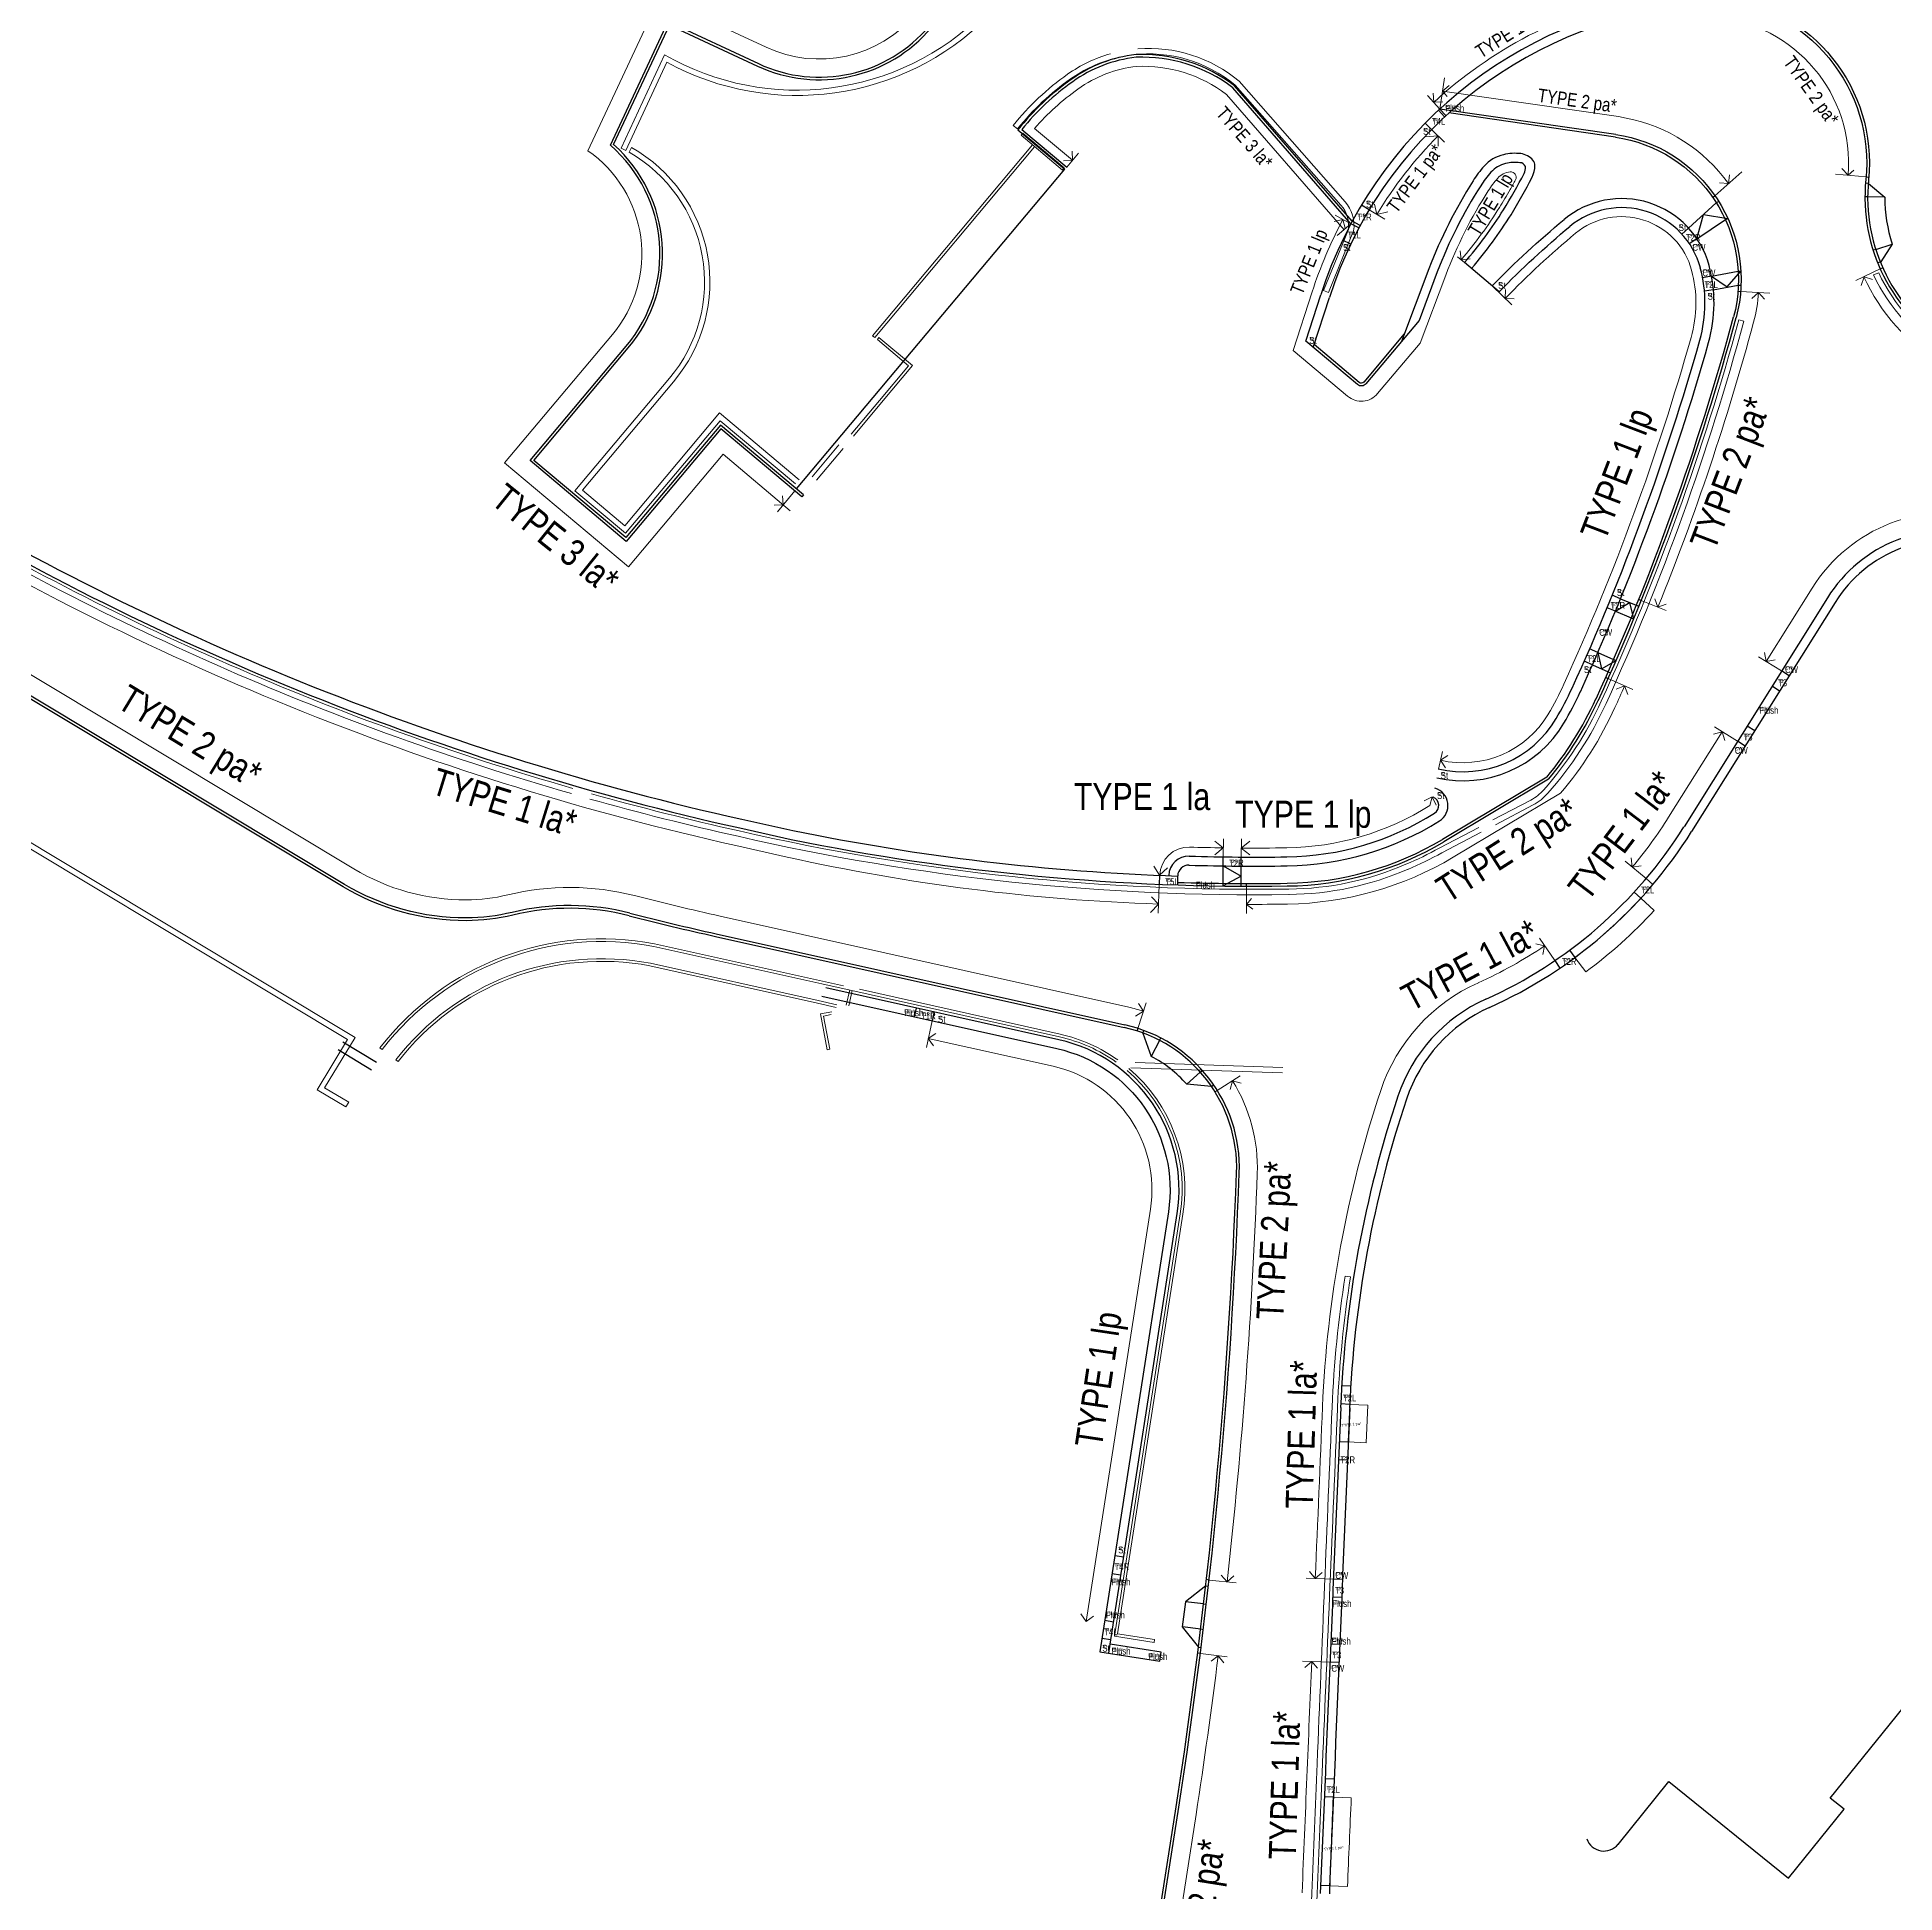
# Model space of a CAD drawing. Extents: x 832756 to 834508, y 817753 to 818399.
# Drawn here: x 834177.5 to 834280.3, y 817846.8 to 817949.5 of the extents above; entities that cross this region are included whole.
import ezdxf

# ---------------------------------------------------------------- set-up
doc = ezdxf.new("R2010")
doc.units = 0
doc.header["$MEASUREMENT"] = 0
doc.linetypes.add('ACAD_ISO02W100', pattern=[15, 12, -3])
for name, color, linetype, lineweight in [('000-PAV-Concrete-b', 1, 'Continuous', 25), ('000-PAV-Reused tiles-b', 3, 'Continuous', 15), ('000-West8 - Transition pieces', 2, 'Continuous', 30), ('000-West8 - Transition pieces @ 0.25', 2, 'Continuous', 30), ('000-West8 - Transition pieces @ 0.5', 2, 'Continuous', 30), ('020-gutter-b-a', 8, 'ACAD_ISO02W100', 9), ('KERBS TYPE', 3, 'Continuous', 0)]:
    doc.layers.add(name, color=color, linetype=linetype, lineweight=lineweight)
doc.styles.add('base plan(mm)$0$SWIS721 LT', font='swiss.ttf')
doc.styles.add('W8 TOPO wkcd', font='swissc.ttf', dxfattribs={"height": 1.1})
doc.linetypes.add('FENCELINE1', pattern='A,6.35,-2.54,[133,ltypeshp.shx,S=2.54,R=0,X=-2.54,Y=0],-2.54,25.4', length=36.83)

# ---------------------------------------------------------------- blocks, each defined once
blk = doc.blocks.new('*U138')
at = {"layer": '000-West8 - Transition pieces @ 0.25', "insert": (0, 0), "char_height": 0.188, "attachment_point": 1, "style": 'W8 TOPO wkcd'}
blk.add_mtext_dynamic_manual_height_columns('Flush', width=0.3732, gutter_width=1.38, heights=[0.202], dxfattribs=at)
at = {"layer": '000-West8 - Transition pieces @ 0.5', "insert": (0, 0), "char_height": 0.375, "attachment_point": 1, "style": 'W8 TOPO wkcd'}
blk.add_mtext_dynamic_manual_height_columns('Flush', width=0.7465, gutter_width=2.75, heights=[0.405], dxfattribs=at)
blk = doc.blocks.new('Flush')
at = {"layer": '000-West8 - Transition pieces'}
blk.add_blockref('*U138', (0, 0), dxfattribs=at)
blk = doc.blocks.new('*U143')
at = {"layer": '000-West8 - Transition pieces @ 0.25', "insert": (0, 0), "char_height": 0.188, "attachment_point": 1, "style": 'W8 TOPO wkcd'}
blk.add_mtext_dynamic_manual_height_columns('CW', width=0.3732, gutter_width=1.38, heights=[0.202], dxfattribs=at)
at = {"layer": '000-West8 - Transition pieces @ 0.5', "insert": (0, 0), "char_height": 0.375, "attachment_point": 1, "style": 'W8 TOPO wkcd'}
blk.add_mtext_dynamic_manual_height_columns('CW', width=0.7465, gutter_width=2.75, heights=[0.405], dxfattribs=at)
blk = doc.blocks.new('CW')
at = {"layer": '000-West8 - Transition pieces'}
blk.add_blockref('*U143', (0, 0), dxfattribs=at)
blk = doc.blocks.new('*U154')
at = {"layer": '000-West8 - Transition pieces @ 0.25', "insert": (0, 0), "char_height": 0.188, "attachment_point": 1, "style": 'W8 TOPO wkcd'}
blk.add_mtext_dynamic_manual_height_columns('T3', width=0.3732, gutter_width=1.38, heights=[0.202], dxfattribs=at)
at = {"layer": '000-West8 - Transition pieces @ 0.5', "insert": (0, 0), "char_height": 0.375, "attachment_point": 1, "style": 'W8 TOPO wkcd'}
blk.add_mtext_dynamic_manual_height_columns('T3', width=0.7465, gutter_width=2.75, heights=[0.405], dxfattribs=at)
blk = doc.blocks.new('T3')
at = {"layer": '000-West8 - Transition pieces'}
blk.add_blockref('*U154', (0, 0), dxfattribs=at)
blk = doc.blocks.new('*U137')
at = {"layer": '000-West8 - Transition pieces @ 0.25', "insert": (0, 0), "char_height": 0.188, "attachment_point": 1, "style": 'W8 TOPO wkcd'}
blk.add_mtext_dynamic_manual_height_columns('St', width=0.3732, gutter_width=1.38, heights=[0.202], dxfattribs=at)
at = {"layer": '000-West8 - Transition pieces @ 0.5', "insert": (0, 0), "char_height": 0.375, "attachment_point": 1, "style": 'W8 TOPO wkcd'}
blk.add_mtext_dynamic_manual_height_columns('St', width=0.7465, gutter_width=2.75, heights=[0.405], dxfattribs=at)
blk = doc.blocks.new('St')
at = {"layer": '000-West8 - Transition pieces'}
blk.add_blockref('*U137', (0, 0), dxfattribs=at)
blk = doc.blocks.new('*U149')
at = {"layer": '000-West8 - Transition pieces @ 0.25', "insert": (0, 0), "char_height": 0.188, "attachment_point": 1, "style": 'W8 TOPO wkcd'}
blk.add_mtext_dynamic_manual_height_columns('T4R', width=0.3989, gutter_width=1.38, heights=[0.205], dxfattribs=at)
at = {"layer": '000-West8 - Transition pieces @ 0.5', "insert": (0, 0), "char_height": 0.375, "attachment_point": 1, "style": 'W8 TOPO wkcd'}
blk.add_mtext_dynamic_manual_height_columns('T4R', width=0.7978, gutter_width=2.75, heights=[0.411], dxfattribs=at)
blk = doc.blocks.new('T4R')
at = {"layer": '000-West8 - Transition pieces'}
blk.add_blockref('*U149', (0, 0), dxfattribs=at)
blk = doc.blocks.new('*U155')
at = {"layer": '000-West8 - Transition pieces @ 0.25', "insert": (0, 0), "char_height": 0.188, "attachment_point": 1, "style": 'W8 TOPO wkcd'}
blk.add_mtext_dynamic_manual_height_columns('T4L', width=0.3989, gutter_width=1.38, heights=[0.205], dxfattribs=at)
at = {"layer": '000-West8 - Transition pieces @ 0.5', "insert": (0, 0), "char_height": 0.375, "attachment_point": 1, "style": 'W8 TOPO wkcd'}
blk.add_mtext_dynamic_manual_height_columns('T4L', width=0.7978, gutter_width=2.75, heights=[0.411], dxfattribs=at)
blk = doc.blocks.new('T4L')
at = {"layer": '000-West8 - Transition pieces'}
blk.add_blockref('*U155', (0, 0), dxfattribs=at)
blk = doc.blocks.new('*U140')
at = {"layer": '000-West8 - Transition pieces @ 0.25', "insert": (0, 0), "char_height": 0.188, "attachment_point": 1, "style": 'W8 TOPO wkcd'}
blk.add_mtext_dynamic_manual_height_columns('T1R', width=0.3989, gutter_width=1.38, heights=[0.205], dxfattribs=at)
at = {"layer": '000-West8 - Transition pieces @ 0.5', "insert": (0, 0), "char_height": 0.375, "attachment_point": 1, "style": 'W8 TOPO wkcd'}
blk.add_mtext_dynamic_manual_height_columns('T1R', width=0.7978, gutter_width=2.75, heights=[0.411], dxfattribs=at)
blk = doc.blocks.new('T1R')
at = {"layer": '000-West8 - Transition pieces'}
blk.add_blockref('*U140', (0, 0), dxfattribs=at)
blk = doc.blocks.new('*U141')
at = {"layer": '000-West8 - Transition pieces @ 0.25', "insert": (0, 0), "char_height": 0.188, "attachment_point": 1, "style": 'W8 TOPO wkcd'}
blk.add_mtext_dynamic_manual_height_columns('T2L', width=0.3732, gutter_width=1.38, heights=[0.202], dxfattribs=at)
at = {"layer": '000-West8 - Transition pieces @ 0.5', "insert": (0, 0), "char_height": 0.375, "attachment_point": 1, "style": 'W8 TOPO wkcd'}
blk.add_mtext_dynamic_manual_height_columns('T2L', width=0.7465, gutter_width=2.75, heights=[0.405], dxfattribs=at)
blk = doc.blocks.new('T2L')
at = {"layer": '000-West8 - Transition pieces'}
blk.add_blockref('*U141', (0, 0), dxfattribs=at)
blk = doc.blocks.new('*U142')
at = {"layer": '000-West8 - Transition pieces @ 0.25', "insert": (0, 0), "char_height": 0.188, "attachment_point": 1, "style": 'W8 TOPO wkcd'}
blk.add_mtext_dynamic_manual_height_columns('T2R', width=0.3989, gutter_width=1.38, heights=[0.205], dxfattribs=at)
at = {"layer": '000-West8 - Transition pieces @ 0.5', "insert": (0, 0), "char_height": 0.375, "attachment_point": 1, "style": 'W8 TOPO wkcd'}
blk.add_mtext_dynamic_manual_height_columns('T2R', width=0.7978, gutter_width=2.75, heights=[0.411], dxfattribs=at)
blk = doc.blocks.new('T2R')
at = {"layer": '000-West8 - Transition pieces'}
blk.add_blockref('*U142', (0, 0), dxfattribs=at)
blk = doc.blocks.new('*U139')
at = {"layer": '000-West8 - Transition pieces @ 0.25', "insert": (0, 0), "char_height": 0.188, "attachment_point": 1, "style": 'W8 TOPO wkcd'}
blk.add_mtext_dynamic_manual_height_columns('T1L', width=0.3989, gutter_width=1.38, heights=[0.205], dxfattribs=at)
at = {"layer": '000-West8 - Transition pieces @ 0.5', "insert": (0, 0), "char_height": 0.375, "attachment_point": 1, "style": 'W8 TOPO wkcd'}
blk.add_mtext_dynamic_manual_height_columns('T1L', width=0.7978, gutter_width=2.75, heights=[0.411], dxfattribs=at)
blk = doc.blocks.new('T1L')
at = {"layer": '000-West8 - Transition pieces'}
blk.add_blockref('*U139', (0, 0), dxfattribs=at)
blk = doc.blocks.new('*U150')
at = {"layer": '000-West8 - Transition pieces @ 0.25', "insert": (0, 0), "char_height": 0.188, "attachment_point": 1, "style": 'W8 TOPO wkcd'}
blk.add_mtext_dynamic_manual_height_columns('T5L', width=0.3989, gutter_width=1.38, heights=[0.205], dxfattribs=at)
at = {"layer": '000-West8 - Transition pieces @ 0.5', "insert": (0, 0), "char_height": 0.375, "attachment_point": 1, "style": 'W8 TOPO wkcd'}
blk.add_mtext_dynamic_manual_height_columns('T5L', width=0.7978, gutter_width=2.75, heights=[0.411], dxfattribs=at)
blk = doc.blocks.new('T5L')
at = {"layer": '000-West8 - Transition pieces'}
blk.add_blockref('*U150', (0, 0), dxfattribs=at)
blk = doc.blocks.new('A$C1F770982')
at = {"layer": '020-gutter-b-a', "color": 2, "linetype": 'FENCELINE1', "ltscale": 4e-05}
blk.add_line((834249.88, 817880.89), (834250.17, 817880.84), dxfattribs=at)
at = {"layer": '020-gutter-b-a', "color": 2, "linetype": 'FENCELINE1', "ltscale": 4e-05, "elevation": 0}
for points in [[(834229.89, 817950.8, 0.000014), (834229.89, 817950.8, -0.338482), (834212.22, 817948.48), (834209.81, 817943.32)], [(834230.1, 817950.58, 0.000066), (834230.1, 817950.58, -0.332363), (834212.35, 817948.07), (834210.08, 817943.19)], [(834210.39, 817943.35, -0.468185), (834212.72, 817930.39), (834207.68, 817924.39), (834210.02, 817922.42), (834215.25, 817928.66), (834219.66, 817924.96)], [(834210.25, 817943.09, -0.467979), (834212.49, 817930.58), (834207.26, 817924.35), (834210.06, 817922), (834215.29, 817928.23), (834219.46, 817924.73)]]:
    blk.add_lwpolyline(points, format="xyb", dxfattribs=at)
at = {"layer": '020-gutter-b-a', "color": 2, "linetype": 'FENCELINE1', "ltscale": 4e-05}
for points in [[(834231.51, 817944.57, -0.070779), (834234.51, 817947.4, -0.085336), (834236.89, 817948.54)], [(834238.11, 817948.48, -0.206204), (834243.79, 817946.8), (834249.64, 817940.15, -0.217026), (834250.05, 817938.81), (834248.67, 817935.44)], [(834238.4, 817948.81, -0.196318), (834244, 817947.02), (834249.87, 817940.35, -0.222298), (834250.34, 817938.74), (834248.95, 817935.33)], [(834231.75, 817944.38, -0.070756), (834234.68, 817947.15, -0.091972), (834237.16, 817948.3)], [(834329.25, 817904.38), (834283.13, 817931.86, -0.150353), (834279.11, 817936.3)], [(834329.4, 817904.64), (834283.28, 817932.12, -0.150231), (834279.39, 817936.42)], [(834260.86, 817907.81, 0.07471), (834264.04, 817912.7, 0.040822), (834271.65, 817933.82)], [(834261.08, 817907.61, 0.07471), (834264.31, 817912.58, 0.040823), (834271.93, 817933.74)], [(834207.14, 817907.88, -0.065177), (834170.21, 817923.97), (834159.94, 817930.14)], [(834207.06, 817907.59, -0.065177), (834170.06, 817923.71), (834159.78, 817929.88)], [(834246.76, 817902.31, -0.060529), (834216.34, 817905.53, -0.013569), (834208.18, 817907.58)], [(834258.05, 817906.14), (834260.14, 817907.23, 0.087294), (834260.86, 817907.81)], [(834258.19, 817905.87), (834260.28, 817906.97, 0.087505), (834261.08, 817907.61)], [(834246.77, 817902.01, -0.060527), (834216.28, 817905.23, -0.013567), (834208.09, 817907.29)], [(834253.23, 817903.68, 0.03144), (834255.08, 817904.58, 0.03144)], [(834253.34, 817903.4, 0.031364), (834255.22, 817904.32, 0.031364)], [(834253.23, 817903.68, -0.10148), (834246.76, 817902.31)], [(834253.35, 817903.41, -0.10148), (834246.76, 817902.01)], [(834196.47, 817893.52, -0.283177), (834211.66, 817899.28), (834220.95, 817897.21), (834222.12, 817896.95)], [(834196.59, 817893.43, -0.283124), (834211.63, 817899.13), (834220.92, 817897.07), (834234.07, 817894.13, -0.100236), (834237.21, 817892.73)], [(834197.35, 817892.85, -0.282772), (834211.44, 817898.2), (834220.71, 817896.14), (834221.74, 817895.91)], [(834197.47, 817892.76, -0.282713), (834211.41, 817898.06), (834220.68, 817895.99), (834221.71, 817895.76)], [(834223, 817896.76), (834234.1, 817894.28, -0.100236), (834237.3, 817892.85)], [(834237.81, 817892.27, -0.260449), (834240.75, 817884.34), (834237.11, 817860.96)], [(834237.91, 817892.38, -0.260449), (834240.9, 817884.31), (834237.28, 817861.09)], [(834249.15, 817873.63, 0.000208), (834248.32, 817853.9)], [(834249.45, 817873.62, 0.000208), (834248.62, 817853.89)], [(834248.32, 817853.9, 0.000076), (834248.02, 817846.73, 0.049875), (834249.77, 817816.74)], [(834248.62, 817853.89, 0.000076), (834248.32, 817846.72, 0.04987), (834250.07, 817816.79)]]:
    blk.add_lwpolyline(points, format="xyb", dxfattribs=at)
for points in [[(834231.51, 817944.57), (834231.75, 817944.38)], [(834232.58, 817943.49), (834223.73, 817932.93)], [(834232.69, 817943.39), (834223.85, 817932.83)], [(834232.03, 817944.14), (834231.94, 817944.03)], [(834231.94, 817944.03), (834234.23, 817942.1)], [(834232.03, 817944.14), (834234.32, 817942.22)], [(834234.23, 817942.1), (834234.32, 817942.22)], [(834279.39, 817936.42), (834279.11, 817936.3)], [(834248.67, 817935.44), (834248.95, 817935.33)], [(834271.65, 817933.82), (834271.93, 817933.74)], [(834222.55, 817927.48), (834224.11, 817929.34), (834225.72, 817931.26), (834223.99, 817932.72)], [(834222.67, 817927.38), (834224.22, 817929.24), (834225.93, 817931.28), (834224.08, 817932.83)], [(834223.73, 817932.93), (834223.85, 817932.83)], [(834223.99, 817932.72), (834224.08, 817932.83)], [(834221.86, 817926.89), (834220.39, 817925.13)], [(834222.09, 817926.69), (834220.62, 817924.94)], [(834170.18, 817909.05), (834195.09, 817894.09), (834193.41, 817891.31), (834194.74, 817890.51)], [(834170.29, 817908.64), (834194.67, 817893.99), (834193, 817891.2), (834194.59, 817890.25)], [(834255.08, 817904.58), (834257.26, 817905.72)], [(834255.22, 817904.32), (834257.4, 817905.46)], [(834222.46, 817896.73), (834222.27, 817895.88)], [(834222.6, 817896.69), (834222.41, 817895.85)], [(834220.84, 817895.4), (834221.48, 817895.52)], [(834220.84, 817895.4), (834221.21, 817893.41)], [(834221.01, 817895.28), (834221.44, 817895.36)], [(834221.01, 817895.28), (834221.36, 817893.44)], [(834221.02, 817895.24), (834221.02, 817895.24)], [(834196.59, 817893.43), (834196.47, 817893.52)], [(834221.21, 817893.41), (834221.36, 817893.44)], [(834197.35, 817892.85), (834197.47, 817892.76)], [(834238.02, 817892.42), (834246.41, 817892.13)], [(834238.25, 817892.71), (834246.42, 817892.43)], [(834194.59, 817890.25), (834194.74, 817890.51)], [(834237.28, 817861.09), (834239.33, 817860.77)], [(834237.11, 817860.96), (834239.31, 817860.62)], [(834239.31, 817860.62), (834239.33, 817860.77)]]:
    blk.add_lwpolyline(points, dxfattribs=at)
at = {"layer": '020-gutter-b-a', "color": 2, "linetype": 'FENCELINE1', "ltscale": 4e-05, "elevation": 0}
for points in [[(834209.81, 817943.32), (834210.08, 817943.19)], [(834210.25, 817943.09), (834210.39, 817943.35)]]:
    blk.add_lwpolyline(points, dxfattribs=at)
at = {"layer": '020-gutter-b-a', "color": 2, "linetype": 'FENCELINE1', "ltscale": 4e-05}
for radius in [63.47, 63.17]:
    blk.add_arc((834312.56, 817870.94), radius, 170.979, 177.568, dxfattribs=at)

msp = doc.modelspace()

# ---------------------------------------------------------------- linework, layer by layer
at = {"layer": '000-PAV-Concrete-b', "ltscale": 0.01}
for p, q in [((834278.83, 817941.36), (834279.73, 817940.6)), ((834279.73, 817940.6), (834278.78, 817940.62)), ((834279.23, 817937.71), (834280.13, 817938)), ((834280.13, 817938), (834279.5, 817937.02)), ((834247.69, 817932.64), (834248.52, 817935.2)), ((834248.1, 817932.29), (834249, 817935.05))]:
    msp.add_line(p, q, dxfattribs=at)
at = {"layer": '000-PAV-Concrete-b'}
for p, q in [((834268.87, 817938.89), (834270.4, 817940.29)), ((834269.33, 817938.3), (834270.91, 817939.36)), ((834264.82, 817917.68), (834265.7, 817917.32)), ((834265.1, 817918.38), (834265.98, 817918.02)), ((834276.55, 817918.43), (834268.62, 817905.76)), ((834276.98, 817918.17), (834269.04, 817905.49)), ((834263.55, 817914.71), (834264.42, 817914.34)), ((834263.85, 817915.4), (834264.72, 817915.02)), ((834261.03, 817908.5), (834255.26, 817905.06)), ((834261.13, 817908.39), (834255.34, 817904.93)), ((834216.38, 817905.69), (834219.22, 817905.06)), ((834216.49, 817906.18), (834219.32, 817905.55)), ((834240.6, 817903.03), (834240.59, 817902.53)), ((834215.04, 817899.69), (834237.65, 817894.65)), ((834215.07, 817899.84), (834237.68, 817894.79)), ((834238.68, 817894.34), (834239.14, 817893.05)), ((834194.16, 817893.43), (834196.01, 817892.31)), ((834194.42, 817893.86), (834196.28, 817892.72)), ((834239.6, 817893.93), (834239.14, 817893.05)), ((834241.11, 817891.51), (834241.85, 817892.17)), ((834242.47, 817891.39), (834241.11, 817891.51))]:
    msp.add_line(p, q, dxfattribs=at)
for points in [[(834219.81, 817924.02), (834215.33, 817927.78), (834210.1, 817921.55), (834204.78, 817926.02), (834210.1, 817932.36, 0.409277), (834209.22, 817943.47), (834212.42, 817950.32), (834217.41, 817947.99, 0.339669), (834226.87, 817950.08), (834228.51, 817952.05, -0.214151), (834238.21, 817956.74), (834238.94, 817957.6), (834240.06, 817956.66, -0.022058), (834241.2, 817956.48), (834266.53, 817951.33)], [(834219.91, 817924.13), (834215.31, 817927.99), (834210.08, 817921.76), (834204.99, 817926.03), (834210.21, 817932.26, 0.405196), (834209.4, 817943.51), (834212.49, 817950.12), (834217.35, 817947.86, 0.339669), (834226.98, 817949.99), (834228.63, 817951.95, -0.215492), (834238.28, 817956.59), (834238.96, 817957.39), (834240, 817956.52, -0.02293), (834241.17, 817956.33), (834267.44, 817950.99)], [(834250.26, 817939.27), (834243.75, 817946.77, 0.175811), (834238.3, 817948.49, 0.129839), (834234.71, 817947.11, 0.071156), (834231.77, 817944.33), (834234.37, 817942.15)], [(834250.19, 817939.13), (834243.65, 817946.66, 0.175183), (834238.31, 817948.34, 0.129695), (834234.8, 817946.99, 0.068573), (834231.98, 817944.35), (834234.47, 817942.27)], [(834264.82, 817943.92, -0.449536), (834271.36, 817933.98)], [(834264.85, 817944.07, -0.449536), (834271.5, 817933.94, 6.501042)], [(834258.01, 817935.7, -0.026675), (834261.98, 817939.36, -0.026675)], [(834258.4, 817935.37, -0.026492), (834262.3, 817938.98, -0.026492)], [(834210.26, 817900.83, 0.122442), (834203.82, 817900.87, -0.058383), (834201.25, 817900.56, -0.13713), (834194.43, 817902.44), (834167.13, 817918.84)], [(834210.3, 817900.98, 0.122442), (834203.79, 817901.02, -0.058383), (834201.25, 817900.71, -0.13713), (834194.51, 817902.57), (834167.21, 817918.97)], [(834246.65, 817904.09, 0.137495), (834254.82, 817906.51, 0.609602), (834254.75, 817907.39)], [(834246.66, 817903.59, 0.137495), (834255.09, 817906.08, 0.646689), (834254.84, 817907.89)], [(834219.32, 817905.55, 0.042116), (834240.6, 817903.03, 0.042116)], [(834219.22, 817905.06, 0.054047), (834246.67, 817902.48, 0.052549)], [(834246.67, 817902.63, 0.131671), (834255.26, 817905.06)], [(834246.67, 817902.48, 0.131671), (834255.34, 817904.93)], [(834241.23, 817903.63, 0.01069), (834246.66, 817903.59)], [(834241.25, 817904.13, 0.01069), (834246.65, 817904.09)], [(834240.59, 817902.68, 0.011895), (834246.67, 817902.63)], [(834220.92, 817896.38), (834233.92, 817893.48, -0.395308), (834240.09, 817884.44), (834236.29, 817860.1), (834239.62, 817859.58), (834239.7, 817860.07)], [(834239.7, 817860.07), (834236.87, 817860.52), (834240.58, 817884.36, 0.395308), (834234.03, 817893.97), (834221.13, 817896.85)], [(834076.63, 817781.65, 0.09515), (834183.67, 817774.78, 0.334335), (834236.75, 817826.35), (834240.63, 817851.25, 0.029613), (834244.01, 817886.59, 0.029613)], [(834236.6, 817826.38), (834240.48, 817851.27, 0.029613), (834243.86, 817886.6)]]:
    msp.add_lwpolyline(points, format="xyb", dxfattribs=at)
at = {"layer": '000-PAV-Concrete-b', "ltscale": 0.01}
for points in [[(834270.39, 817951.57, -0.41908), (834278.68, 817941.57, 0.038657)], [(834270.71, 817951.68, -0.409375), (834278.83, 817941.56)], [(834256.87, 817936.66, 0.037141), (834259.05, 817939.63, 0.0239), (834260.21, 817941.7, 0.117524), (834260.37, 817942.35, 0.172004), (834260.26, 817942.64, 0.194325), (834259.59, 817943.01, 0.088365), (834258.63, 817942.95, 0.152085), (834257.56, 817942.32, 0.041234), (834256.95, 817941.5, 0.051576), (834254.51, 817936.64), (834252.98, 817932.62)], [(834256.48, 817936.98, 0.03724), (834258.63, 817939.9, 0.0239), (834259.77, 817941.92, 0.15688), (834259.85, 817942.29, 0.307265), (834259.54, 817942.51, 0.088365), (834258.75, 817942.46, 0.152085), (834257.94, 817941.98, 0.041234), (834257.37, 817941.23, 0.051576), (834254.97, 817936.47), (834253.96, 817933.78)], [(834253.96, 817933.78), (834251.02, 817930.27, -0.414214), (834250.56, 817930.23), (834247.69, 817932.64)], [(834253.14, 817933.04), (834250.9, 817930.37, -0.414214), (834250.65, 817930.35), (834248.15, 817932.45)]]:
    msp.add_lwpolyline(points, format="xyb", dxfattribs=at)
at = {"layer": '000-PAV-Concrete-b'}
for points in [[(834264.85, 817944.07), (834255.11, 817945.48)], [(834264.82, 817943.92), (834255.6, 817945.26)], [(834269.33, 817938.3), (834269.69, 817939.65), (834271.05, 817939.42)], [(834258.4, 817935.37), (834256.48, 817936.98)], [(834270.14, 817936.23), (834271.62, 817936.51)], [(834270.14, 817936.23), (834271.01, 817935.63), (834271.77, 817936.51)], [(834270.24, 817935.48), (834271.62, 817935.74)], [(834219.91, 817924.13), (834219.81, 817924.02)], [(834264.82, 817917.68), (834265.61, 817918.17), (834265.83, 817917.26)], [(834263.85, 817915.4), (834264.05, 817914.49), (834264.86, 817914.96)], [(834243.12, 817903.59), (834244.12, 817903.02), (834243.12, 817902.48)], [(834264.97, 817849.44), (834267.78, 817852.92), (834274.4, 817847.56), (834277.48, 817851.38), (834276.7, 817852), (834284.78, 817862), (834285.56, 817861.37), (834287.35, 817863.59), (834286.57, 817864.22), (834297.63, 817877.91), (834298.41, 817877.28), (834301.3, 817880.86), (834300.52, 817881.48), (834310.86, 817894.28), (834316.65, 817889.6), (834313.79, 817886.06), (834319.24, 817881.66)], [(834242.16, 817863.74), (834241.03, 817862.86), (834240.86, 817861.48), (834241.76, 817860.36)], [(834242.04, 817862.75), (834241.03, 817862.86)], [(834241.88, 817861.35), (834240.87, 817861.48)]]:
    msp.add_lwpolyline(points, dxfattribs=at)
for centre, radius, start, end in [((834271.36, 817927.82), 24, 96.6156, 162.0895), ((834271.36, 817927.82), 23.5, 96.6156, 162.0895), ((834265.18, 817935.52), 5, 15.0675, 129.6863), ((834265.18, 817935.52), 4.5, 15.0675, 129.6863), ((834262.28, 817934.74), 7.5, 344.1764, 15.0675), ((834262.28, 817934.74), 7.5, 344.1764, 15.0675), ((834262.28, 817934.74), 8, 344.1764, 15.0675), ((834262.28, 817934.74), 8, 344.1764, 15.0675), ((834138.73, 817969.75), 137.37, 335.5217, 344.9055), ((834138.73, 817969.75), 137.52, 335.5217, 344.9055), ((834138.73, 817969.75), 135.92, 335.5217, 344.1764), ((834138.73, 817969.75), 136.42, 335.5217, 344.1764), ((834250.13, 818056.97), 155, 239.0001, 257.4222), ((834250.13, 818056.97), 154.5, 239.0001, 257.4222), ((834283.33, 817914.18), 8, 75.015, 147.9367), ((834283.33, 817914.18), 7.5, 75.015, 147.9367), ((834246.16, 817920.84), 19.32, 320.3152, 335.5217), ((834246.16, 817920.84), 19.47, 320.2393, 335.5217), ((834246.16, 817920.84), 17.87, 329.3882, 335.5217), ((834246.16, 817920.84), 18.37, 329.3882, 335.5217), ((834256.38, 817914.8), 6.5, 257.1794, 329.3882), ((834256.38, 817914.8), 6, 256.9678, 329.3882), ((834247.43, 817919.03), 25, 294.1244, 327.9367), ((834247.43, 817919.03), 25.5, 294.1244, 327.9367), ((834241.22, 817903.02), 1.11, 88.3633, 178.1129), ((834241.22, 817903.02), 0.614, 88.3633, 178.2253), ((834250.13, 818056.97), 161.15, 255.6757, 257.4222), ((834250.13, 818056.97), 161, 255.6757, 257.4222), ((834261.33, 817888), 9, 114.1244, 161.5826), ((834261.33, 817888), 8.5, 114.1244, 161.5826), ((834235.92, 817886.89), 7.95, 357.93, 77.4222), ((834235.92, 817886.89), 8.1, 357.93, 77.4222), ((834235.92, 817886.89), 6.95, 41.6798, 62.4025), ((834312.56, 817870.94), 63, 161.5826, 177.5676), ((834312.56, 817870.94), 62.5, 161.5826, 177.5676), ((857929.3, 816867.74), 23701.03, 177.567629, 177.632713), ((857929.3, 816867.74), 23700.53, 177.567629, 177.632713), ((834264.19, 817850.07), 1, 198.7034, 321.0599)]:
    msp.add_arc(centre, radius, start, end, dxfattribs=at)
at = {"layer": '000-PAV-Concrete-b', "ltscale": 0.01}
for radius, start, end in [(9.7, 174.2148, 239.2194), (9.55, 174.2148, 239.2194), (8.6, 180, 197.5992)]:
    msp.add_arc((834288.33, 817940.6), radius, start, end, dxfattribs=at)
at = {"layer": '000-PAV-Reused tiles-b'}
for points in [[(834266.23, 817901.8), (834266.96, 817901.12, -0.048151), (834263.18, 817897.72), (834262.58, 817898.52, 0.048151)], [(834250.21, 817852.01, 0.000052), (834250, 817847.11), (834249.01, 817847.15, -0.000052), (834249.21, 817852.05)]]:
    msp.add_lwpolyline(points, format="xyb", close=True, dxfattribs=at)
msp.add_lwpolyline([(834250.04, 817871.71), (834250.13, 817873.79), (834251.12, 817873.75), (834251.03, 817871.66)], close=True, dxfattribs=at)
at = {"layer": '000-West8 - Transition pieces'}
for p, q in [((834255.37, 817945.05), (834255.03, 817945.41)), ((834255.44, 817945.12), (834255.11, 817945.48)), ((834254.65, 817944.35), (834254.3, 817944.7)), ((834250.7, 817939.03), (834250.26, 817939.27)), ((834251.2, 817939.9), (834250.77, 817940.16)), ((834250.18, 817938), (834249.73, 817938.22)), ((834250.63, 817938.9), (834250.19, 817939.13)), ((834273.91, 817913.27), (834273.49, 817913.53)), ((834274.44, 817914.11), (834274.02, 817914.38)), ((834272, 817910.22), (834271.58, 817910.49)), ((834272.53, 817911.07), (834272.11, 817911.33)), ((834243.12, 817902.48), (834243.12, 817904.09)), ((834244.12, 817902.47), (834244.12, 817904.08)), ((834239.6, 817903.07), (834239.58, 817902.57)), ((834244.42, 817902.46), (834244.42, 817902.61)), ((834266.52, 817902.89), (834266.9, 817902.56)), ((834265.86, 817902.14), (834266.23, 817901.8)), ((834261.47, 817898.35), (834261.75, 817897.93)), ((834262.29, 817898.92), (834262.58, 817898.52)), ((834238.4, 817894.6), (834238.35, 817894.45)), ((834238.68, 817894.34), (834238.74, 817894.48)), ((834239.6, 817893.93), (834239.67, 817894.07)), ((834241.85, 817892.17), (834241.97, 817892.27)), ((834242.47, 817891.39), (834242.59, 817891.47)), ((834242.66, 817891.09), (834242.79, 817891.17)), ((834250.19, 817874.79), (834249.69, 817874.82)), ((834250.13, 817873.79), (834249.63, 817873.82)), ((834250.04, 817871.7), (834249.54, 817871.72)), ((834250, 817870.7), (834249.5, 817870.72)), ((834249.25, 817853.05), (834248.76, 817853.07)), ((834249.21, 817852.05), (834248.72, 817852.07)), ((834249.01, 817847.15), (834248.51, 817847.17))]:
    msp.add_line(p, q, dxfattribs=at)
for points in [[(834278.83, 817941.36), (834278.66, 817941.37)], [(834278.69, 817941.72), (834278.85, 817941.7)], [(834270.19, 817940.58), (834270.33, 817940.67)], [(834270.39, 817940.28), (834270.53, 817940.37)], [(834278.8, 817940.62), (834278.63, 817940.62)], [(834270.89, 817939.35), (834271.05, 817939.42)], [(834268.87, 817938.89), (834268.5, 817938.55)], [(834269.33, 817938.3), (834268.91, 817938.02)], [(834279.25, 817937.71), (834279.08, 817937.66)], [(834270.14, 817936.23), (834269.65, 817936.14)], [(834271.6, 817936.5), (834271.77, 817936.51)], [(834279.5, 817937.02), (834279.34, 817936.96)], [(834279.48, 817936.64), (834279.63, 817936.7)], [(834270.24, 817935.48), (834269.75, 817935.39)], [(834271.58, 817935.39), (834271.75, 817935.38)], [(834271.6, 817935.74), (834271.77, 817935.74)], [(834264.82, 817917.68), (834264.36, 817917.88)], [(834265.1, 817918.38), (834264.64, 817918.57)], [(834265.98, 817918.02), (834266.12, 817917.96)], [(834266.25, 817918.28), (834266.11, 817918.34)], [(834265.7, 817917.32), (834265.83, 817917.26)], [(834263.85, 817915.4), (834263.39, 817915.6)], [(834263.55, 817914.71), (834263.09, 817914.92)], [(834264.72, 817915.02), (834264.86, 817914.96)], [(834264.42, 817913.95), (834264.28, 817914.02)], [(834264.42, 817914.34), (834264.56, 817914.27)], [(834226.05, 817895.24), (834226.16, 817895.72)], [(834227.14, 817895.51), (834227.03, 817895.02)], [(834237.12, 817865.42), (834237.62, 817865.35)], [(834236.97, 817864.43), (834237.46, 817864.36)], [(834242.14, 817863.74), (834242.31, 817863.72)], [(834242.35, 817864.07), (834242.18, 817864.09)], [(834249.67, 817863.1), (834249.17, 817863.12)], [(834249.72, 817864.1), (834249.22, 817864.12)], [(834242.02, 817862.75), (834242.19, 817862.73)], [(834236.57, 817861.84), (834237.06, 817861.76)], [(834241.86, 817861.36), (834242.03, 817861.34)], [(834236.41, 817860.85), (834236.91, 817860.77)], [(834236.79, 817860.02), (834236.87, 817860.52)], [(834241.74, 817860.36), (834241.9, 817860.34)], [(834249.56, 817860.5), (834249.07, 817860.52)], [(834241.86, 817860), (834241.69, 817860.02)], [(834249.52, 817859.5), (834249.02, 817859.52)]]:
    msp.add_lwpolyline(points, dxfattribs=at)
at = {"layer": 'Defpoints', "color": 8}
msp.add_line((834219.52, 817924.46), (834234.37, 817942.15), dxfattribs=at)
at = {"layer": 'KERBS TYPE', "ltscale": 0.000125}
for p, q in [((834255.36, 817947.21), (834255.11, 817945.48)), ((834255.25, 817946.47), (834264.99, 817945.06)), ((834255.11, 817945.48), (834254.43, 817946.22)), ((834255.36, 817943.65), (834254.65, 817944.35)), ((834270.33, 817940.67), (834271.81, 817942)), ((834252.06, 817939.39), (834251.2, 817939.9)), ((834279.48, 817936.64), (834278.13, 817935.98)), ((834271.75, 817935.38), (834273.37, 817935.29)), ((834275.71, 817918.96), (834273.17, 817914.91)), ((834266.25, 817918.28), (834267.64, 817917.72)), ((834274.02, 817914.38), (834272.74, 817915.17)), ((834264.42, 817913.96), (834265.79, 817913.35)), ((834270.73, 817911.02), (834267.77, 817906.29)), ((834271.58, 817910.49), (834270.31, 817911.28)), ((834255.25, 817909.92), (834255.03, 817908.95)), ((834254.55, 817906.93), (834254.69, 817907.41)), ((834261.79, 817907.61), (834255.85, 817904.07)), ((834243.14, 817905.09), (834243.12, 817904.09)), ((834244.13, 817905.08), (834244.12, 817904.08)), ((834265.37, 817903.85), (834266.52, 817902.89)), ((834239.58, 817902.57), (834239.52, 817900.98)), ((834244.42, 817902.46), (834244.42, 817900.96)), ((834260.63, 817899.59), (834261.47, 817898.35)), ((834238.86, 817896.02), (834238.4, 817894.6)), ((834226.7, 817893.55), (834227.03, 817895.02)), ((834242.79, 817891.17), (834244.06, 817891.97))]:
    msp.add_line(p, q, dxfattribs=at)
at = {"layer": 'KERBS TYPE'}
for p, q in [((834235.11, 817943.03), (834234.47, 817942.27)), ((834278.69, 817941.72), (834277, 817941.88)), ((834250.19, 817939.13), (834249.31, 817939.6)), ((834249.43, 817938.48), (834250.19, 817939.13)), ((834256.48, 817936.98), (834256.09, 817937.3)), ((834258.01, 817935.7), (834259.09, 817934.65)), ((834218.46, 817923.19), (834219.43, 817924.34)), ((834249.22, 817864.12), (834247.72, 817864.18)), ((834242.35, 817864.07), (834243.84, 817863.91)), ((834241.86, 817860), (834243.35, 817859.82)), ((834249.02, 817859.52), (834247.52, 817859.58))]:
    msp.add_line(p, q, dxfattribs=at)
at = {"layer": 'KERBS TYPE', "ltscale": 0.000125, "flags": 128}
for points in [[(834219.17, 817923.25), (834215.45, 817926.37), (834210.22, 817920.14), (834203.37, 817925.89), (834209.33, 817933, 0.440904), (834207.98, 817943.17), (834211.94, 817951.65), (834217.83, 817948.9, 0.339669), (834226.1, 817950.73), (834227.75, 817952.69, -0.205809), (834237.73, 817957.72), (834238.82, 817959.01), (834240.48, 817957.62, -0.016611), (834241.4, 817957.46), (834266.73, 817952.31)], [(834270.3, 817950.57, -0.413952), (834277.7, 817941.82, -0.361771)], [(834264.99, 817945.07), (834265.42, 817944.98, -0.191727), (834271.08, 817941.35)], [(834256.29, 817937.14, 0.037286), (834258.41, 817940.03, 0.011979), (834259, 817941.02, 0.006431), (834259.3, 817941.56, 0.599248), (834259, 817942, 0.186078), (834258.31, 817941.65, 0.041234), (834257.79, 817940.96, 0.051576), (834255.44, 817936.29), (834254.02, 817932.53), (834251.67, 817929.73, -0.414214), (834250.01, 817929.58), (834247, 817932.11), (834248.04, 817935.36)], [(834261.97, 817913.64, 0.037781), (834269.01, 817932.83, 0.13561), (834269.04, 817936.56, 0.546457), (834262.62, 817938.6, 0.026675), (834258.73, 817935)], [(834272.75, 817935.33, -0.045938), (834272.47, 817933.68, -0.030058), (834267.18, 817917.91)], [(834239.54, 817901.48, -0.046728), (834219, 817904.08), (834216.16, 817904.72, -0.080556), (834169.79, 817923.25), (834156.54, 817931.22)], [(834210.55, 817901.95, 0.122442), (834203.55, 817901.99, -0.058383), (834201.25, 817901.71, -0.13713), (834195.02, 817903.43), (834167.73, 817919.83)], [(834265.33, 817913.55, -0.002362), (834264.8, 817912.36, -0.068906), (834261.79, 817907.61, -0.068906)], [(834238.71, 817895.55, 0.023065), (834237.9, 817895.77), (834215.29, 817900.81, -0.007621), (834210.55, 817901.95)], [(834235.54, 817861.78), (834239.1, 817884.59, 0.395308), (834233.71, 817892.5), (834226.81, 817894.04)], [(834243.34, 817863.97, 0.018822), (834245.01, 817886.56, 0.14952), (834243.64, 817891.7, 0.127292)], [(834248.62, 817873.66, 0.0001), (834248.22, 817864.16)], [(834237.88, 817827.08), (834241.62, 817851.1, 0.007367), (834242.85, 817859.88, 0.007367)]]:
    msp.add_lwpolyline(points, format="xyb", dxfattribs=at)
at = {"layer": 'KERBS TYPE'}
msp.add_lwpolyline([(834249.81, 817938.8), (834243.31, 817946.29, 0.172948), (834238.35, 817947.84, 0.12917), (834235.09, 817946.58, 0.059563), (834232.69, 817944.41), (834234.79, 817942.65)], format="xyb", dxfattribs=at)
at = {"layer": 'KERBS TYPE', "ltscale": 0.000125}
for points in [[(834255.62, 817946.78), (834255.25, 817946.47), (834255.51, 817946.17)], [(834254.28, 817943.94), (834255.01, 817944), (834255.01, 817943.43)], [(834251.49, 817940.21), (834251.63, 817939.65), (834252.24, 817939.79)], [(834242.66, 817904.21), (834243.12, 817904.59), (834242.66, 817904.96)], [(834244.59, 817904.96), (834244.12, 817904.58), (834244.59, 817904.2)], [(834239.16, 817901.88), (834239.54, 817901.48), (834239.1, 817901.02)], [(834244.69, 817901.78), (834244.42, 817901.46), (834244.76, 817901.19)]]:
    msp.add_lwpolyline(points, dxfattribs=at)
at = {"layer": 'KERBS TYPE', "ltscale": 0.000125, "flags": 128}
for points in [[(834255.27, 817945.87), (834254.77, 817945.85), (834254.75, 817946.35)], [(834234.29, 817942.62), (834234.79, 817942.65), (834234.76, 817943.15)], [(834270.59, 817941.4), (834271.08, 817941.35), (834271.14, 817941.84)], [(834277.36, 817942.19), (834277.7, 817941.82), (834278.02, 817942.1)], [(834249.87, 817938.88), (834249.75, 817939.37), (834249.26, 817939.25)], [(834256.24, 817937.64), (834256.29, 817937.14), (834256.78, 817937.19)], [(834279.05, 817936.04), (834278.58, 817936.2), (834278.42, 817935.72)], [(834258.75, 817935.5), (834258.73, 817935), (834259.23, 817934.98)], [(834273.08, 817934.95), (834272.75, 817935.33), (834272.37, 817935)], [(834218.28, 817923.55), (834218.78, 817923.58), (834218.75, 817924.07)], [(834267, 817918.37), (834267.18, 817917.91), (834267.64, 817918.08)], [(834273.08, 817915.4), (834273.17, 817914.91), (834273.66, 817915)], [(834265.51, 817913.08), (834265.33, 817913.55), (834264.86, 817913.38)], [(834270.25, 817910.88), (834270.73, 817911.02), (834270.87, 817910.54)], [(834255.56, 817909.71), (834255.14, 817909.44), (834255.42, 817909.02)], [(834254.9, 817906.95), (834254.69, 817907.41), (834254.24, 817907.2)], [(834239.29, 817903.58), (834239.6, 817903.07), (834240.04, 817903.48)], [(834266.25, 817903.6), (834265.75, 817903.53), (834265.69, 817904.03)], [(834260.42, 817899.28), (834260.91, 817899.17), (834260.8, 817898.69)], [(834238.28, 817895.28), (834238.71, 817895.55), (834238.44, 817895.97)], [(834227.22, 817894.32), (834226.81, 817894.04), (834227.09, 817893.63)], [(834244.12, 817891.57), (834243.64, 817891.7), (834243.51, 817891.22)], [(834243.01, 817864.34), (834243.34, 817863.97), (834243.71, 817864.3)], [(834248.6, 817864.49), (834248.22, 817864.16), (834247.89, 817864.54)], [(834235.25, 817862.19), (834235.54, 817861.78), (834235.95, 817862.07)], [(834243.16, 817859.48), (834242.85, 817859.88), (834242.46, 817859.57)], [(834247.65, 817859.23), (834248.02, 817859.56), (834248.35, 817859.19)]]:
    msp.add_lwpolyline(points, dxfattribs=at)
at = {"layer": 'KERBS TYPE', "ltscale": 0.000125}
for points in [[(834246.64, 817904.59, 0.137495), (834254.55, 817906.93, 0.137495)], [(834241.26, 817904.63, 0.003698), (834243.12, 817904.59, 0.003698)], [(834244.12, 817904.58, 0.005005), (834246.64, 817904.59)], [(834246.69, 817901.48, 0.131671), (834255.85, 817904.07, 0.131671)], [(834244.42, 817901.46, 0.004394), (834246.69, 817901.48)], [(834248.02, 817859.56, 0.000135), (834247.49, 817846.76)]]:
    msp.add_lwpolyline(points, format="xyb", dxfattribs=at)
for centre, radius, start, end in [((834271.36, 817927.82), 24.5, 102.505, 132.6187), ((834271.36, 817927.82), 23, 135.3008, 149.0654), ((834271.36, 817927.82), 24.5, 151.8865, 162.0895), ((834288.33, 817940.6), 10.7, 204.2805, 239.2194), ((834283.33, 817914.18), 9, 75.015, 147.9367), ((834246.16, 817920.84), 17.37, 329.3882, 335.5217), ((834256.38, 817914.8), 5.5, 256.9678, 329.3882), ((834247.43, 817919.03), 24, 319.775, 327.9367), ((834241.22, 817903.02), 1.61, 88.3633, 178.1129), ((834247.43, 817919.03), 24, 294.1244, 304.1643), ((834261.33, 817888), 10, 114.1244, 161.5826), ((834312.56, 817870.94), 64, 161.5826, 177.5676)]:
    msp.add_arc(centre, radius, start, end, dxfattribs=at)

# ---------------------------------------------------------------- block references
at = {"layer": '000-West8 - Transition pieces'}
for name, p in [('Flush', (834255.41, 817945.71)), ('St', (834254.19, 817944.43)), ('T4L', (834254.67, 817944.99)), ('St', (834251.03, 817940.4)), ('T1R', (834250.53, 817939.69)), ('T1L', (834250.01, 817938.7)), ('St', (834268.33, 817939.1)), ('T2R', (834268.72, 817938.56)), ('St', (834249.76, 817938)), ('CW', (834269.09, 817938.01)), ('CW', (834269.64, 817936.6)), ('St', (834258.34, 817935.9)), ('T2L', (834269.75, 817935.95)), ('St', (834269.93, 817935.3)), ('St', (834247.89, 817932.86)), ('St', (834264.91, 817918.91)), ('T2R', (834264.55, 817918.2)), ('CW', (834263.93, 817916.7)), ('St', (834263.09, 817914.64)), ('T2L', (834263.27, 817915.25)), ('CW', (834274.21, 817914.64)), ('T3', (834273.82, 817913.91)), ('Flush', (834272.79, 817912.39)), ('T3', (834271.91, 817910.91)), ('CW', (834271.43, 817910.17)), ('St', (834255.16, 817908.78)), ('St', (834254.96, 817907.67)), ('T2R', (834243.45, 817903.94)), ('T5L', (834239.92, 817902.91)), ('Flush', (834241.62, 817902.71)), ('T2L', (834266.24, 817902.45)), ('T2R', (834261.86, 817898.49)), ('Flush', (834225.48, 817895.65)), ('T1R', (834226.41, 817895.48)), ('St', (834227.35, 817895.29)), ('T2L', (834249.75, 817874.33)), ('T2R', (834249.61, 817870.91)), ('St', (834237.32, 817865.92)), ('Flush', (834236.94, 817864.15)), ('T4R', (834237.11, 817864.99)), ('CW', (834249.33, 817864.51)), ('T3', (834249.31, 817863.69)), ('Flush', (834236.63, 817862.32)), ('Flush', (834249.17, 817862.95)), ('T4L', (834236.54, 817861.39)), ('St', (834236.44, 817860.48)), ('Flush', (834236.95, 817860.32)), ('Flush', (834238.98, 817860.02)), ('Flush', (834249.13, 817860.87)), ('T3', (834249.16, 817860.11)), ('CW', (834249.11, 817859.37)), ('T2L', (834248.84, 817852.65))]:
    msp.add_blockref(name, p, dxfattribs=at)
at = {"layer": '020-gutter-b-a'}
msp.add_blockref('A$C1F770982', (0, 0), dxfattribs=at)

# ---------------------------------------------------------------- texts
at = {"layer": 'KERBS TYPE', "style": 'base plan(mm)$0$SWIS721 LT', "width": 0.8}
for s, height, rotation, p in [('TYPE 1 aa', 0.75, 31.9848, (834257.39, 817948.26)), ('TYPE 2 pa*', 0.75, 305.5647, (834274.08, 817948.07)), ('TYPE 2 pa*', 0.75, 352.0613, (834260.49, 817945.88)), ('TYPE 3 la*', 0.75, 310.9858, (834242.68, 817945.21)), ('TYPE 1 pa*', 0.75, 53.0701, (834252.72, 817939.66)), ('TYPE 1 lp', 0.75, 59.1225, (834257.26, 817938.39)), ('TYPE 1 lp', 0.75, 67.73, (834247.5, 817935.14)), ('TYPE 2 pa*', 1.5, 69.0363, (834270.31, 817920.97)), ('TYPE 1 lp', 1.5, 69.0363, (834264.25, 817921.5)), ('TYPE 3 la*', 1.5, 321.1686, (834202.53, 817923.68)), ('TYPE 2 pa*', 1.5, 328.7227, (834181.83, 817912.41)), ('TYPE 1 la*', 1.5, 342.7586, (834199.22, 817907.61)), ('TYPE 1 la*', 1.5, 52.798, (834263.3, 817901.57)), ('TYPE 2 pa*', 1.5, 32.4783, (834255.56, 817901.5)), ('TYPE 1 la*', 1.5, 28.1852, (834253.53, 817895.51)), ('TYPE 2 pa*', 1.5, 87.0462, (834246.45, 817878.45)), ('TYPE 1 lp', 1.5, 81.4627, (834236.4, 817871.33)), ('TYPE 1 la*', 1.5, 88.2278, (834248.07, 817868)), ('TYPE 1 pa*', 0.15, 6.0455, (834249.68, 817872.55)), ('TYPE 1 la*', 1.5, 88.2278, (834247.14, 817848.59)), ('TYPE 2 pa*', 1.5, 80.9577, (834241.86, 817840.91)), ('TYPE 1 pa*', 0.15, 6.0455, (834248.7, 817849.09))]:
    msp.add_text(s, height=height, rotation=rotation, dxfattribs=at).set_placement(p)
for s, p in [('TYPE 1 la', (834234.86, 817906.68)), ('TYPE 1 lp', (834243.78, 817905.7))]:
    msp.add_text(s, height=1.5, dxfattribs=at).set_placement(p)

doc.saveas('drawing.dxf')
